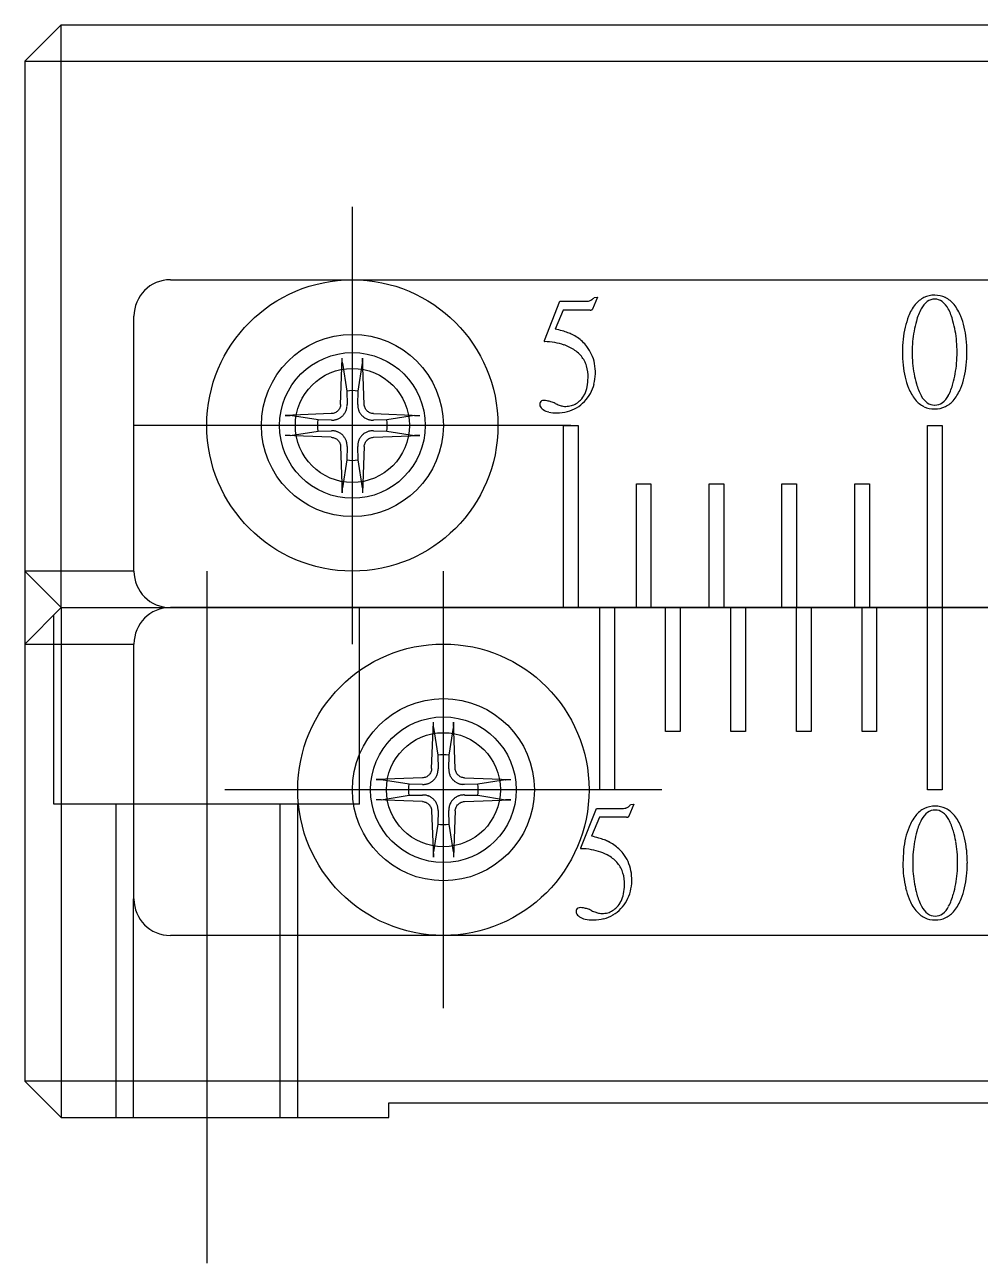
# Model space of a CAD drawing. Extents: x 1 to 221, y 0 to 139.
# Drawn here: x 76.15 to 89.27, y 12.62 to 29.62 of the extents above; entities that cross this region are included whole.
import ezdxf

# ---------------------------------------------------------------- set-up
doc = ezdxf.new("R2010")
doc.units = 0
doc.linetypes.add('CENTER', pattern=[50.8, 31.75, -6.35, 6.35, -6.35])
doc.linetypes.add('DASHED', pattern=[19.05, 12.7, -6.35])
doc.layers.get('0').update_dxf_attribs({"linetype": 'CONTINUOUS'})
doc.layers.add('CENTER', color=1, linetype='CENTER')

msp = doc.modelspace()

# ---------------------------------------------------------------- linework, layer by layer
at = {"color": 7, "linetype": 'CONTINUOUS'}
for p, q in [((76.149, 29.123), (76.649, 29.623)), ((76.649, 21.623), (76.649, 29.623)), ((76.649, 29.623), (100.649, 29.623)), ((76.149, 29.123), (101.149, 29.123)), ((76.149, 29.123), (76.149, 15.123)), ((78.149, 26.123), (99.149, 26.123)), ((84.015, 25.884), (83.948, 25.721)), ((83.97, 25.88), (84.015, 25.884)), ((83.286, 25.287), (83.5, 25.827)), ((83.545, 25.707), (83.434, 25.446)), ((83.5, 25.827), (83.873, 25.827)), ((83.915, 25.707), (83.545, 25.707)), ((77.649, 22.123), (77.649, 25.623)), ((80.487, 24.412), (80.511, 25.049)), ((80.511, 25.039), (80.511, 25.049)), ((80.511, 25.028), (80.511, 25.039)), ((80.511, 25.018), (80.511, 25.028)), ((80.511, 25.012), (80.511, 25.018)), ((80.511, 25.008), (80.511, 25.012)), ((80.511, 24.998), (80.511, 25.008)), ((80.511, 24.994), (80.511, 24.998)), ((80.511, 24.99), (80.511, 24.994)), ((80.787, 25.049), (80.788, 25.039)), ((80.812, 24.412), (80.787, 25.049)), ((80.788, 25.039), (80.788, 25.028)), ((80.788, 25.028), (80.788, 25.018)), ((80.788, 25.018), (80.788, 25.012)), ((80.788, 25.012), (80.788, 25.008)), ((80.788, 25.008), (80.788, 24.998)), ((80.788, 24.998), (80.788, 24.994)), ((80.788, 24.994), (80.788, 24.99)), ((80.512, 24.986), (80.511, 24.99)), ((80.512, 24.983), (80.512, 24.986)), ((80.512, 24.98), (80.512, 24.983)), ((80.513, 24.977), (80.512, 24.98)), ((80.513, 24.977), (80.572, 24.596)), ((80.727, 24.596), (80.786, 24.977)), ((80.787, 24.98), (80.786, 24.977)), ((80.788, 24.99), (80.787, 24.986)), ((80.787, 24.986), (80.787, 24.983)), ((80.787, 24.983), (80.787, 24.98)), ((80.572, 24.596), (80.577, 24.41)), ((80.722, 24.41), (80.727, 24.596)), ((80.44, 24.316), (80.43, 24.309)), ((80.449, 24.324), (80.44, 24.316)), ((80.457, 24.333), (80.449, 24.324)), ((80.464, 24.343), (80.457, 24.333)), ((80.471, 24.353), (80.464, 24.343)), ((80.476, 24.365), (80.471, 24.353)), ((80.481, 24.376), (80.476, 24.365)), ((80.484, 24.388), (80.481, 24.376)), ((80.486, 24.4), (80.484, 24.388)), ((80.487, 24.412), (80.486, 24.4)), ((80.813, 24.4), (80.812, 24.412)), ((80.815, 24.388), (80.813, 24.4)), ((80.818, 24.376), (80.815, 24.388)), ((80.823, 24.364), (80.818, 24.376)), ((80.828, 24.353), (80.823, 24.364)), ((80.835, 24.343), (80.828, 24.353)), ((80.842, 24.333), (80.835, 24.343)), ((80.85, 24.324), (80.842, 24.333)), ((80.859, 24.316), (80.85, 24.324)), ((80.869, 24.308), (80.859, 24.316)), ((80.36, 24.286), (79.724, 24.261)), ((79.724, 24.261), (79.734, 24.262)), ((79.734, 24.262), (79.744, 24.262)), ((79.744, 24.262), (79.755, 24.262)), ((79.755, 24.262), (79.76, 24.262)), ((79.76, 24.262), (79.765, 24.262)), ((79.765, 24.262), (79.774, 24.262)), ((79.774, 24.262), (79.779, 24.262)), ((79.779, 24.262), (79.783, 24.261)), ((79.783, 24.261), (79.786, 24.261)), ((79.786, 24.261), (79.79, 24.261)), ((79.79, 24.261), (79.793, 24.26)), ((79.793, 24.26), (79.795, 24.26)), ((80.177, 24.201), (79.795, 24.26)), ((80.362, 24.196), (80.177, 24.201)), ((80.372, 24.287), (80.36, 24.286)), ((80.385, 24.289), (80.372, 24.287)), ((80.397, 24.292), (80.385, 24.289)), ((80.408, 24.297), (80.397, 24.292)), ((80.42, 24.302), (80.408, 24.297)), ((80.43, 24.309), (80.42, 24.302)), ((80.88, 24.302), (80.869, 24.308)), ((80.891, 24.296), (80.88, 24.302)), ((80.903, 24.292), (80.891, 24.296)), ((80.915, 24.289), (80.903, 24.292)), ((80.927, 24.287), (80.915, 24.289)), ((80.939, 24.286), (80.927, 24.287)), ((81.122, 24.201), (80.937, 24.196)), ((80.939, 24.286), (81.575, 24.261)), ((81.504, 24.26), (81.122, 24.201)), ((81.504, 24.26), (81.506, 24.26)), ((81.506, 24.26), (81.509, 24.261)), ((81.509, 24.261), (81.513, 24.261)), ((81.513, 24.261), (81.516, 24.261)), ((81.516, 24.261), (81.52, 24.262)), ((81.52, 24.262), (81.525, 24.262)), ((81.525, 24.262), (81.534, 24.262)), ((81.534, 24.262), (81.539, 24.262)), ((81.539, 24.262), (81.544, 24.262)), ((81.544, 24.262), (81.554, 24.262)), ((81.554, 24.262), (81.565, 24.262)), ((81.565, 24.262), (81.575, 24.261)), ((79.734, 23.985), (79.724, 23.985)), ((80.36, 23.961), (79.724, 23.985)), ((79.744, 23.985), (79.734, 23.985)), ((79.755, 23.984), (79.744, 23.985)), ((79.76, 23.984), (79.755, 23.984)), ((79.765, 23.984), (79.76, 23.984)), ((79.774, 23.985), (79.765, 23.984)), ((79.779, 23.985), (79.774, 23.985)), ((79.783, 23.985), (79.779, 23.985)), ((79.786, 23.985), (79.783, 23.985)), ((79.79, 23.986), (79.786, 23.985)), ((79.793, 23.986), (79.79, 23.986)), ((79.795, 23.986), (79.793, 23.986)), ((79.795, 23.986), (80.177, 24.046)), ((80.177, 24.046), (80.362, 24.05)), ((80.937, 24.05), (81.122, 24.046)), ((80.939, 23.961), (81.575, 23.985)), ((81.122, 24.046), (81.504, 23.986)), ((81.506, 23.986), (81.504, 23.986)), ((81.509, 23.986), (81.506, 23.986)), ((81.513, 23.985), (81.509, 23.986)), ((81.516, 23.985), (81.513, 23.985)), ((81.52, 23.985), (81.516, 23.985)), ((81.525, 23.985), (81.52, 23.985)), ((81.534, 23.984), (81.525, 23.985)), ((81.539, 23.984), (81.534, 23.984)), ((81.544, 23.984), (81.539, 23.984)), ((81.554, 23.985), (81.544, 23.984)), ((81.565, 23.985), (81.554, 23.985)), ((81.575, 23.985), (81.565, 23.985)), ((83.549, 21.623), (83.549, 24.123)), ((83.549, 24.123), (83.749, 24.123)), ((83.749, 24.123), (83.749, 21.623)), ((88.549, 21.623), (88.549, 24.123)), ((88.549, 24.123), (88.749, 24.123)), ((88.749, 24.123), (88.749, 21.623)), ((80.36, 23.961), (80.372, 23.96)), ((80.372, 23.96), (80.384, 23.958)), ((80.384, 23.958), (80.396, 23.954)), ((80.396, 23.954), (80.408, 23.95)), ((80.408, 23.95), (80.419, 23.945)), ((80.419, 23.945), (80.43, 23.938)), ((80.43, 23.938), (80.44, 23.931)), ((80.44, 23.931), (80.449, 23.922)), ((80.449, 23.922), (80.457, 23.914)), ((80.457, 23.914), (80.464, 23.904)), ((80.464, 23.904), (80.471, 23.893)), ((80.471, 23.893), (80.476, 23.882)), ((80.476, 23.882), (80.481, 23.87)), ((80.481, 23.87), (80.484, 23.858)), ((80.484, 23.858), (80.486, 23.846)), ((80.486, 23.846), (80.487, 23.834)), ((80.487, 23.834), (80.511, 23.197)), ((80.577, 23.836), (80.572, 23.651)), ((80.727, 23.651), (80.722, 23.836)), ((80.812, 23.834), (80.787, 23.197)), ((80.812, 23.834), (80.813, 23.846)), ((80.813, 23.846), (80.815, 23.858)), ((80.815, 23.858), (80.818, 23.87)), ((80.818, 23.87), (80.823, 23.882)), ((80.823, 23.882), (80.828, 23.893)), ((80.828, 23.893), (80.835, 23.904)), ((80.835, 23.904), (80.842, 23.914)), ((80.842, 23.914), (80.85, 23.922)), ((80.85, 23.922), (80.859, 23.931)), ((80.859, 23.931), (80.869, 23.938)), ((80.869, 23.938), (80.879, 23.944)), ((80.879, 23.944), (80.891, 23.95)), ((80.891, 23.95), (80.902, 23.954)), ((80.902, 23.954), (80.914, 23.958)), ((80.914, 23.958), (80.927, 23.96)), ((80.927, 23.96), (80.939, 23.961)), ((80.572, 23.651), (80.513, 23.269)), ((80.786, 23.269), (80.727, 23.651)), ((84.549, 21.623), (84.549, 23.323)), ((84.549, 23.323), (84.749, 23.323)), ((84.749, 23.323), (84.749, 21.623)), ((85.549, 21.623), (85.549, 23.323)), ((85.549, 23.323), (85.749, 23.323)), ((85.749, 23.323), (85.749, 21.623)), ((86.549, 21.623), (86.549, 23.323)), ((86.549, 23.323), (86.749, 23.323)), ((86.749, 23.323), (86.749, 21.623)), ((87.549, 21.623), (87.549, 23.323)), ((87.549, 23.323), (87.749, 23.323)), ((87.749, 23.323), (87.749, 21.623)), ((80.511, 23.257), (80.512, 23.26)), ((80.511, 23.253), (80.511, 23.257)), ((80.511, 23.248), (80.511, 23.253)), ((80.511, 23.239), (80.511, 23.248)), ((80.511, 23.234), (80.511, 23.239)), ((80.511, 23.229), (80.511, 23.234)), ((80.511, 23.218), (80.511, 23.229)), ((80.511, 23.208), (80.511, 23.218)), ((80.511, 23.197), (80.511, 23.208)), ((80.512, 23.267), (80.513, 23.269)), ((80.512, 23.264), (80.512, 23.267)), ((80.512, 23.26), (80.512, 23.264)), ((80.786, 23.269), (80.787, 23.267)), ((80.787, 23.267), (80.787, 23.264)), ((80.787, 23.264), (80.787, 23.26)), ((80.787, 23.26), (80.788, 23.257)), ((80.788, 23.208), (80.787, 23.197)), ((80.788, 23.257), (80.788, 23.253)), ((80.788, 23.253), (80.788, 23.248)), ((80.788, 23.248), (80.788, 23.239)), ((80.788, 23.239), (80.788, 23.234)), ((80.788, 23.234), (80.788, 23.229)), ((80.788, 23.229), (80.788, 23.218)), ((80.788, 23.218), (80.788, 23.208)), ((77.649, 22.123), (76.149, 22.123)), ((76.649, 21.623), (76.149, 22.123)), ((76.149, 21.123), (76.649, 21.623)), ((76.649, 21.623), (100.649, 21.623)), ((76.649, 21.623), (76.649, 14.623)), ((99.149, 21.623), (78.149, 21.623)), ((84.049, 19.123), (84.049, 21.623)), ((84.249, 21.623), (84.249, 19.123)), ((84.949, 19.923), (84.949, 21.623)), ((85.149, 21.623), (85.149, 19.923)), ((85.849, 19.923), (85.849, 21.623)), ((86.049, 21.623), (86.049, 19.923)), ((86.749, 19.923), (86.749, 21.623)), ((86.949, 21.623), (86.949, 19.923)), ((87.649, 19.923), (87.649, 21.623)), ((87.849, 21.623), (87.849, 19.923)), ((88.549, 19.123), (88.549, 21.623)), ((88.749, 21.623), (88.749, 19.123)), ((76.149, 21.123), (77.649, 21.123)), ((77.649, 17.623), (77.649, 21.123)), ((81.737, 19.412), (81.761, 20.049)), ((81.761, 20.039), (81.761, 20.049)), ((81.761, 20.028), (81.761, 20.039)), ((81.761, 20.018), (81.761, 20.028)), ((81.761, 20.012), (81.761, 20.018)), ((81.761, 20.008), (81.761, 20.012)), ((81.761, 19.998), (81.761, 20.008)), ((81.761, 19.994), (81.761, 19.998)), ((81.761, 19.99), (81.761, 19.994)), ((81.762, 19.986), (81.761, 19.99)), ((81.762, 19.983), (81.762, 19.986)), ((81.762, 19.98), (81.762, 19.983)), ((81.763, 19.977), (81.762, 19.98)), ((81.763, 19.977), (81.822, 19.596)), ((81.977, 19.596), (82.036, 19.977)), ((82.037, 19.98), (82.036, 19.977)), ((82.037, 20.049), (82.038, 20.039)), ((82.062, 19.412), (82.037, 20.049)), ((82.038, 19.99), (82.037, 19.986)), ((82.037, 19.986), (82.037, 19.983)), ((82.037, 19.983), (82.037, 19.98)), ((82.038, 20.039), (82.038, 20.028)), ((82.038, 20.028), (82.038, 20.018)), ((82.038, 20.018), (82.038, 20.012)), ((82.038, 20.012), (82.038, 20.008)), ((82.038, 20.008), (82.038, 19.998)), ((82.038, 19.998), (82.038, 19.994)), ((82.038, 19.994), (82.038, 19.99)), ((85.149, 19.923), (84.949, 19.923)), ((86.049, 19.923), (85.849, 19.923)), ((86.949, 19.923), (86.749, 19.923)), ((87.849, 19.923), (87.649, 19.923)), ((81.822, 19.596), (81.827, 19.41)), ((81.972, 19.41), (81.977, 19.596)), ((81.734, 19.388), (81.731, 19.376)), ((81.736, 19.4), (81.734, 19.388)), ((81.737, 19.412), (81.736, 19.4)), ((82.063, 19.4), (82.062, 19.412)), ((82.065, 19.388), (82.063, 19.4)), ((82.068, 19.376), (82.065, 19.388)), ((81.61, 19.286), (80.974, 19.261)), ((80.974, 19.261), (80.984, 19.262)), ((80.984, 19.262), (80.994, 19.262)), ((80.994, 19.262), (81.005, 19.262)), ((81.005, 19.262), (81.01, 19.262)), ((81.01, 19.262), (81.015, 19.262)), ((81.015, 19.262), (81.024, 19.262)), ((81.024, 19.262), (81.029, 19.262)), ((81.029, 19.262), (81.033, 19.261)), ((81.033, 19.261), (81.036, 19.261)), ((81.036, 19.261), (81.04, 19.261)), ((81.04, 19.261), (81.043, 19.26)), ((81.043, 19.26), (81.045, 19.26)), ((81.427, 19.201), (81.045, 19.26)), ((81.622, 19.287), (81.61, 19.286)), ((81.635, 19.289), (81.622, 19.287)), ((81.647, 19.292), (81.635, 19.289)), ((81.658, 19.297), (81.647, 19.292)), ((81.67, 19.302), (81.658, 19.297)), ((81.68, 19.309), (81.67, 19.302)), ((81.69, 19.316), (81.68, 19.309)), ((81.699, 19.324), (81.69, 19.316)), ((81.707, 19.333), (81.699, 19.324)), ((81.714, 19.343), (81.707, 19.333)), ((81.721, 19.353), (81.714, 19.343)), ((81.726, 19.365), (81.721, 19.353)), ((81.731, 19.376), (81.726, 19.365)), ((82.073, 19.364), (82.068, 19.376)), ((82.078, 19.353), (82.073, 19.364)), ((82.085, 19.343), (82.078, 19.353)), ((82.092, 19.333), (82.085, 19.343)), ((82.1, 19.324), (82.092, 19.333)), ((82.109, 19.316), (82.1, 19.324)), ((82.119, 19.308), (82.109, 19.316)), ((82.13, 19.302), (82.119, 19.308)), ((82.141, 19.296), (82.13, 19.302)), ((82.153, 19.292), (82.141, 19.296)), ((82.165, 19.289), (82.153, 19.292)), ((82.177, 19.287), (82.165, 19.289)), ((82.189, 19.286), (82.177, 19.287)), ((82.189, 19.286), (82.825, 19.261)), ((82.754, 19.26), (82.372, 19.201)), ((82.754, 19.26), (82.756, 19.26)), ((82.756, 19.26), (82.759, 19.261)), ((82.759, 19.261), (82.763, 19.261)), ((82.763, 19.261), (82.766, 19.261)), ((82.766, 19.261), (82.77, 19.262)), ((82.77, 19.262), (82.775, 19.262)), ((82.775, 19.262), (82.784, 19.262)), ((82.784, 19.262), (82.789, 19.262)), ((82.789, 19.262), (82.794, 19.262)), ((82.794, 19.262), (82.804, 19.262)), ((82.804, 19.262), (82.815, 19.262)), ((82.815, 19.262), (82.825, 19.261)), ((81.045, 18.986), (81.427, 19.046)), ((81.612, 19.196), (81.427, 19.201)), ((81.427, 19.046), (81.612, 19.05)), ((82.372, 19.201), (82.187, 19.196)), ((82.187, 19.05), (82.372, 19.046)), ((82.372, 19.046), (82.754, 18.986)), ((84.249, 19.123), (84.049, 19.123)), ((88.749, 19.123), (88.549, 19.123)), ((80.984, 18.985), (80.974, 18.985)), ((81.61, 18.961), (80.974, 18.985)), ((80.994, 18.985), (80.984, 18.985)), ((81.005, 18.984), (80.994, 18.985)), ((81.01, 18.984), (81.005, 18.984)), ((81.015, 18.984), (81.01, 18.984)), ((81.024, 18.985), (81.015, 18.984)), ((81.029, 18.985), (81.024, 18.985)), ((81.033, 18.985), (81.029, 18.985)), ((81.036, 18.985), (81.033, 18.985)), ((81.04, 18.986), (81.036, 18.985)), ((81.043, 18.986), (81.04, 18.986)), ((81.045, 18.986), (81.043, 18.986)), ((81.61, 18.961), (81.622, 18.96)), ((81.622, 18.96), (81.634, 18.958)), ((81.634, 18.958), (81.646, 18.954)), ((81.646, 18.954), (81.658, 18.95)), ((81.658, 18.95), (81.669, 18.945)), ((81.669, 18.945), (81.68, 18.938)), ((81.68, 18.938), (81.69, 18.931)), ((81.69, 18.931), (81.699, 18.922)), ((81.699, 18.922), (81.707, 18.914)), ((81.707, 18.914), (81.714, 18.904)), ((81.714, 18.904), (81.721, 18.893)), ((81.721, 18.893), (81.726, 18.882)), ((81.726, 18.882), (81.731, 18.87)), ((81.731, 18.87), (81.734, 18.858)), ((82.065, 18.858), (82.068, 18.87)), ((82.068, 18.87), (82.073, 18.882)), ((82.073, 18.882), (82.078, 18.893)), ((82.078, 18.893), (82.085, 18.904)), ((82.085, 18.904), (82.092, 18.914)), ((82.092, 18.914), (82.1, 18.922)), ((82.1, 18.922), (82.109, 18.931)), ((82.109, 18.931), (82.119, 18.938)), ((82.119, 18.938), (82.129, 18.944)), ((82.129, 18.944), (82.141, 18.95)), ((82.141, 18.95), (82.152, 18.954)), ((82.152, 18.954), (82.164, 18.958)), ((82.164, 18.958), (82.177, 18.96)), ((82.177, 18.96), (82.189, 18.961)), ((82.189, 18.961), (82.825, 18.985)), ((82.756, 18.986), (82.754, 18.986)), ((82.759, 18.986), (82.756, 18.986)), ((82.763, 18.985), (82.759, 18.986)), ((82.766, 18.985), (82.763, 18.985)), ((82.77, 18.985), (82.766, 18.985)), ((82.775, 18.985), (82.77, 18.985)), ((82.784, 18.984), (82.775, 18.985)), ((82.789, 18.984), (82.784, 18.984)), ((82.794, 18.984), (82.789, 18.984)), ((82.804, 18.985), (82.794, 18.984)), ((82.815, 18.985), (82.804, 18.985)), ((82.825, 18.985), (82.815, 18.985)), ((84.515, 18.923), (84.448, 18.76)), ((84.47, 18.919), (84.515, 18.923)), ((81.734, 18.858), (81.736, 18.846)), ((81.736, 18.846), (81.737, 18.834)), ((81.737, 18.834), (81.761, 18.197)), ((81.827, 18.836), (81.822, 18.651)), ((81.977, 18.651), (81.972, 18.836)), ((82.062, 18.834), (82.037, 18.197)), ((82.062, 18.834), (82.063, 18.846)), ((82.063, 18.846), (82.065, 18.858)), ((83.786, 18.326), (84, 18.866)), ((84.045, 18.746), (83.934, 18.485)), ((84, 18.866), (84.373, 18.866)), ((84.415, 18.746), (84.045, 18.746)), ((81.822, 18.651), (81.763, 18.269)), ((82.036, 18.269), (81.977, 18.651)), ((81.761, 18.257), (81.762, 18.26)), ((81.761, 18.253), (81.761, 18.257)), ((81.761, 18.248), (81.761, 18.253)), ((81.761, 18.239), (81.761, 18.248)), ((81.761, 18.234), (81.761, 18.239)), ((81.761, 18.229), (81.761, 18.234)), ((81.761, 18.218), (81.761, 18.229)), ((81.761, 18.208), (81.761, 18.218)), ((81.761, 18.197), (81.761, 18.208)), ((81.762, 18.267), (81.763, 18.269)), ((81.762, 18.264), (81.762, 18.267)), ((81.762, 18.26), (81.762, 18.264)), ((82.036, 18.269), (82.037, 18.267)), ((82.037, 18.267), (82.037, 18.264)), ((82.037, 18.264), (82.037, 18.26)), ((82.037, 18.26), (82.038, 18.257)), ((82.038, 18.208), (82.037, 18.197)), ((82.038, 18.257), (82.038, 18.253)), ((82.038, 18.253), (82.038, 18.248)), ((82.038, 18.248), (82.038, 18.239)), ((82.038, 18.239), (82.038, 18.234)), ((82.038, 18.234), (82.038, 18.229)), ((82.038, 18.229), (82.038, 18.218)), ((82.038, 18.218), (82.038, 18.208)), ((99.149, 17.123), (78.149, 17.123)), ((76.649, 14.623), (76.149, 15.123)), ((101.149, 15.123), (76.149, 15.123)), ((81.149, 14.823), (96.149, 14.823)), ((81.149, 14.623), (81.149, 14.823)), ((76.649, 14.623), (81.149, 14.623))]:
    msp.add_line(p, q, dxfattribs=at)
at = {"color": 3, "linetype": 'DASHED'}
for p, q in [((80.749, 18.923), (80.749, 21.623)), ((76.549, 18.923), (76.549, 21.523)), ((80.749, 18.923), (76.549, 18.923)), ((77.399, 18.923), (77.399, 14.623)), ((79.656, 14.623), (79.656, 18.923)), ((79.899, 14.623), (79.899, 18.923)), ((77.643, 14.623), (77.643, 17.623))]:
    msp.add_line(p, q, dxfattribs=at)
at = {"color": 7, "linetype": 'CONTINUOUS'}
for centre in [(80.649, 24.123), (81.899, 19.123)]:
    msp.add_circle(centre, 2, dxfattribs=at)
at = {"color": 3, "linetype": 'CONTINUOUS'}
for centre, radius in [((80.649, 24.123), 1.25), ((80.649, 24.123), 1), ((80.649, 24.123), 0.783), ((81.899, 19.123), 1.25), ((81.899, 19.123), 1), ((81.899, 19.123), 0.783)]:
    msp.add_circle(centre, radius, dxfattribs=at)
at = {"color": 7, "linetype": 'CONTINUOUS'}
for centre, radius, start, end in [((78.149, 25.623), 0.5, 90, 180), ((83.865, 25.949), 0.123, 289.8018, 307.0841), ((83.827, 26), 0.187, 307.1607, 320.255), ((88.66, 25.557), 0.359, 116.5466, 141.2478), ((88.642, 25.579), 0.332, 89.2937, 115.4267), ((88.646, 25.687), 0.171, 89.8353, 126.5002), ((88.65, 25.577), 0.334, 64.6264, 90.6532), ((88.647, 25.685), 0.173, 53.6842, 90.279), ((88.634, 25.56), 0.356, 38.658, 63.5476), ((83.873, 25.93), 0.103, 269.9573, 289.456), ((83.917, 25.78), 0.0733, 269.1351, 281.9708), ((83.926, 25.736), 0.0281, 281.4538, 305.805), ((83.933, 25.725), 0.0151, 307.0574, 344.0647), ((88.884, 25.386), 0.642, 141.8067, 158.4258), ((89.169, 25.353), 0.8, 152.3497, 165.2539), ((88.734, 25.581), 0.308, 128.0346, 152.5067), ((88.562, 25.584), 0.305, 27.3429, 52.1158), ((88.147, 25.366), 0.774, 14.2709, 27.586), ((88.421, 25.393), 0.627, 21.378, 38.3895), ((89.337, 25.214), 1.125, 158.7761, 166.7628), ((89.844, 25.14), 1.507, 163.9788, 169.4048), ((87.443, 25.149), 1.51, 10.2609, 15.6321), ((88.007, 25.227), 1.073, 13.2882, 21.5696), ((82.925, 23.309), 2.197, 73.9631, 76.5892), ((83.212, 24.303), 1.163, 70.0124, 74.0248), ((83.43, 24.897), 0.53, 63.3872, 70.1611), ((83.437, 24.885), 0.538, 55.5472, 64.6615), ((89.544, 25.166), 1.338, 166.7882, 173.9019), ((89.866, 25.136), 1.529, 169.4141, 174.7865), ((87.388, 25.14), 1.566, 5.0093, 10.2518), ((87.767, 25.171), 1.32, 6.0471, 13.2628), ((83.331, 25.272), 0.0479, 160.8609, 169.2763), ((83.293, 25.278), 0.0092, 167.2044, 192.7956), ((83.286, 25.277), 0.00178, 193.6323, 272.6279), ((83.262, 24.254), 1.021, 80.4715, 88.6731), ((83.302, 24.495), 0.776, 70.6148, 80.4628), ((83.35, 24.631), 0.633, 59.2808, 70.5721), ((83.442, 24.78), 0.458, 39.8178, 59.7095), ((83.425, 24.869), 0.558, 46.6126, 55.5054), ((83.382, 24.823), 0.62, 38.2978, 46.5808), ((83.44, 24.874), 0.543, 24.2446, 37.8899), ((89.85, 25.133), 1.646, 173.9099, 180.1105), ((89.929, 25.131), 1.593, 174.795, 180.0242), ((87.289, 25.131), 1.665, 359.9697, 5.0017), ((87.415, 25.134), 1.674, 359.8807, 6.0387), ((83.488, 24.823), 0.395, 17.3246, 39.2769), ((83.415, 24.865), 0.57, 10.8892, 24.1023), ((89.882, 25.127), 1.678, 179.881, 186.0309), ((90.074, 25.129), 1.738, 179.9442, 184.9832), ((87.163, 25.128), 1.791, 355.1774, 0.0578), ((87.399, 25.127), 1.69, 353.9893, 0.1283), ((83.373, 24.791), 0.514, 358.4839, 16.8828), ((83.348, 24.847), 0.639, 345.7632, 358.7145), ((83.293, 24.842), 0.694, 359.2215, 10.7983), ((89.54, 25.091), 1.334, 186.0315, 193.2001), ((89.877, 25.111), 1.539, 184.9857, 190.449), ((89.735, 25.085), 1.395, 190.4551, 196.2875), ((87.547, 25.081), 1.404, 344.0998, 349.8418), ((87.389, 25.109), 1.564, 349.8375, 355.1847), ((87.765, 25.088), 1.322, 346.768, 354.0003), ((83.45, 24.742), 0.433, 334.0754, 348.3685), ((83.235, 24.787), 0.651, 348.3503, 359.2247), ((83.441, 24.825), 0.544, 331.19, 345.6305), ((89.305, 25.036), 1.093, 193.2098, 201.3991), ((89.086, 24.874), 0.713, 194.5816, 208.6061), ((88.197, 24.874), 0.722, 331.8651, 345.7722), ((88.013, 25.029), 1.067, 338.4257, 346.7665), ((80.649, 24.123), 0.479, 80.6957, 99.3043), ((83.54, 24.699), 0.332, 316.8732, 333.9198), ((83.431, 24.832), 0.556, 316.7918, 331.0148), ((88.862, 24.863), 0.617, 201.4624, 218.6555), ((88.718, 24.67), 0.293, 208.0577, 233.3426), ((88.577, 24.668), 0.291, 306.7157, 332.2786), ((88.432, 24.862), 0.615, 321.322, 338.56), ((80.375, 24.399), 0.201, 327.3884, 333.7306), ((80.363, 24.405), 0.214, 333.7006, 339.428), ((80.371, 24.403), 0.206, 339.386, 345.0043), ((80.361, 24.405), 0.216, 345.0596, 350.4557), ((80.354, 24.406), 0.222, 350.4292, 355.7575), ((80.364, 24.406), 0.212, 355.7311, 1.3135), ((80.935, 24.406), 0.213, 178.6874, 184.268), ((80.945, 24.406), 0.222, 184.2424, 189.5709), ((80.938, 24.405), 0.216, 189.5456, 194.9391), ((80.928, 24.403), 0.206, 194.9953, 200.6145), ((80.936, 24.405), 0.214, 200.572, 206.2994), ((80.924, 24.399), 0.201, 206.2694, 212.6116), ((83.295, 24.411), 0.0728, 156.281, 181.8872), ((83.297, 24.409), 0.0745, 179.7689, 184.4732), ((83.259, 24.405), 0.0361, 184.316, 191.9442), ((83.238, 24.401), 0.015, 191.5786, 205.2913), ((83.333, 24.437), 0.117, 201.5057, 219.093), ((83.266, 24.423), 0.0408, 117.1293, 154.954), ((83.343, 24.446), 0.13, 219.3474, 234.6593), ((83.275, 24.4), 0.066, 88.0277, 115.4071), ((83.389, 24.522), 0.218, 236.1652, 258.5243), ((83.276, 24.208), 0.257, 79.2315, 89.6241), ((83.25, 24.068), 0.4, 71.5675, 79.3119), ((83.181, 23.86), 0.62, 65.85, 71.6275), ((83.72, 25.062), 0.698, 245.8334, 250.8777), ((83.463, 24.878), 0.581, 269.6263, 283.9812), ((83.621, 24.774), 0.394, 250.7805, 258.1713), ((83.584, 24.592), 0.208, 257.9993, 269.3203), ((83.577, 24.68), 0.295, 270.7211, 285.4421), ((83.487, 24.777), 0.477, 284.1459, 300.5209), ((83.584, 24.654), 0.269, 285.6366, 301.3182), ((83.565, 24.683), 0.303, 301.5113, 315.9675), ((83.476, 24.789), 0.493, 300.7739, 316.7817), ((88.657, 24.701), 0.356, 218.8739, 243.7271), ((88.643, 24.685), 0.336, 244.7936, 270.6548), ((88.645, 24.579), 0.177, 234.7577, 270.348), ((88.648, 24.581), 0.178, 269.5975, 305.2384), ((88.651, 24.684), 0.334, 269.2919, 295.2597), ((88.636, 24.701), 0.356, 296.2729, 321.1261), ((80.649, 24.123), 0.479, 170.6957, 189.3043), ((80.367, 24.409), 0.213, 268.6874, 274.268), ((80.367, 24.418), 0.222, 274.2424, 279.5709), ((80.368, 24.412), 0.216, 279.5456, 284.9391), ((80.37, 24.402), 0.206, 284.9953, 290.6145), ((80.367, 24.41), 0.214, 290.572, 296.2994), ((80.373, 24.398), 0.201, 296.2694, 302.6116), ((80.369, 24.405), 0.209, 302.6454, 308.7756), ((80.373, 24.4), 0.202, 308.7204, 314.9342), ((80.373, 24.4), 0.202, 315.0678, 321.2775), ((80.367, 24.404), 0.209, 321.2249, 327.3542), ((80.932, 24.404), 0.209, 212.6454, 218.7756), ((80.926, 24.399), 0.202, 218.7204, 224.9342), ((80.926, 24.4), 0.202, 225.0678, 231.2775), ((80.93, 24.405), 0.209, 231.2249, 237.3542), ((80.926, 24.398), 0.201, 237.3884, 243.7306), ((80.932, 24.41), 0.214, 243.7006, 249.428), ((80.929, 24.402), 0.206, 249.386, 255.0043), ((80.931, 24.412), 0.216, 255.0596, 260.4557), ((80.932, 24.418), 0.222, 260.4292, 265.7575), ((80.932, 24.409), 0.212, 265.7311, 271.3135), ((80.649, 24.123), 0.479, 350.6957, 9.3043), ((83.452, 24.817), 0.521, 258.2451, 270.7659), ((80.367, 23.838), 0.212, 85.7311, 91.3135), ((80.367, 23.828), 0.222, 80.4292, 85.7575), ((80.368, 23.835), 0.216, 75.0596, 80.4557), ((80.37, 23.844), 0.206, 69.386, 75.0043), ((80.367, 23.836), 0.214, 63.7006, 69.428), ((80.373, 23.848), 0.201, 57.3884, 63.7306), ((80.369, 23.841), 0.209, 51.2249, 57.3542), ((80.373, 23.847), 0.202, 45.0678, 51.2775), ((80.373, 23.847), 0.202, 38.7204, 44.9342), ((80.367, 23.842), 0.209, 32.6454, 38.7756), ((80.932, 23.842), 0.209, 141.2249, 147.3542), ((80.926, 23.847), 0.202, 135.0678, 141.2775), ((80.926, 23.847), 0.202, 128.7204, 134.9342), ((80.93, 23.841), 0.209, 122.6454, 128.7756), ((80.926, 23.848), 0.201, 116.2694, 122.6116), ((80.932, 23.836), 0.214, 110.572, 116.2994), ((80.929, 23.844), 0.206, 104.9953, 110.6145), ((80.931, 23.835), 0.216, 99.5456, 104.9391), ((80.932, 23.828), 0.222, 94.2424, 99.5709), ((80.932, 23.838), 0.213, 88.6874, 94.268), ((80.375, 23.847), 0.201, 26.2694, 32.6116), ((80.363, 23.841), 0.214, 20.572, 26.2994), ((80.371, 23.844), 0.206, 14.9953, 20.6145), ((80.361, 23.841), 0.216, 9.5456, 14.9391), ((80.354, 23.84), 0.222, 4.2424, 9.5709), ((80.364, 23.841), 0.213, 358.6874, 4.268), ((80.935, 23.841), 0.212, 175.7311, 181.3135), ((80.945, 23.84), 0.222, 170.4292, 175.7575), ((80.938, 23.841), 0.216, 165.0596, 170.4557), ((80.928, 23.844), 0.206, 159.386, 165.0043), ((80.936, 23.841), 0.214, 153.7006, 159.428), ((80.924, 23.847), 0.201, 147.3884, 153.7306), ((80.649, 24.123), 0.479, 260.6957, 279.3043), ((78.149, 22.123), 0.5, 180, 270), ((78.149, 21.123), 0.5, 90, 180), ((81.899, 19.123), 0.479, 80.6957, 99.3043), ((81.604, 19.406), 0.222, 350.4292, 355.7575), ((81.614, 19.406), 0.212, 355.7311, 1.3135), ((82.185, 19.406), 0.213, 178.6874, 184.268), ((82.195, 19.406), 0.222, 184.2424, 189.5709), ((81.617, 19.41), 0.214, 290.572, 296.2994), ((81.623, 19.398), 0.201, 296.2694, 302.6116), ((81.619, 19.405), 0.209, 302.6454, 308.7756), ((81.623, 19.4), 0.202, 308.7204, 314.9342), ((81.623, 19.4), 0.202, 315.0678, 321.2775), ((81.617, 19.404), 0.209, 321.2249, 327.3542), ((81.625, 19.399), 0.201, 327.3884, 333.7306), ((81.613, 19.405), 0.214, 333.7006, 339.428), ((81.621, 19.403), 0.206, 339.386, 345.0043), ((81.611, 19.405), 0.216, 345.0596, 350.4557), ((82.188, 19.405), 0.216, 189.5456, 194.9391), ((82.178, 19.403), 0.206, 194.9953, 200.6145), ((82.186, 19.405), 0.214, 200.572, 206.2994), ((82.174, 19.399), 0.201, 206.2694, 212.6116), ((82.182, 19.404), 0.209, 212.6454, 218.7756), ((82.176, 19.399), 0.202, 218.7204, 224.9342), ((82.176, 19.4), 0.202, 225.0678, 231.2775), ((82.18, 19.405), 0.209, 231.2249, 237.3542), ((82.176, 19.398), 0.201, 237.3884, 243.7306), ((82.182, 19.41), 0.214, 243.7006, 249.428), ((81.899, 19.123), 0.479, 170.6957, 189.3043), ((81.617, 19.409), 0.213, 268.6874, 274.268), ((81.617, 18.838), 0.212, 85.7311, 91.3135), ((81.617, 19.418), 0.222, 274.2424, 279.5709), ((81.617, 18.828), 0.222, 80.4292, 85.7575), ((81.618, 19.412), 0.216, 279.5456, 284.9391), ((81.618, 18.835), 0.216, 75.0596, 80.4557), ((81.62, 19.402), 0.206, 284.9953, 290.6145), ((81.62, 18.844), 0.206, 69.386, 75.0043), ((82.179, 19.402), 0.206, 249.386, 255.0043), ((82.179, 18.844), 0.206, 104.9953, 110.6145), ((82.181, 19.412), 0.216, 255.0596, 260.4557), ((82.181, 18.835), 0.216, 99.5456, 104.9391), ((82.182, 19.418), 0.222, 260.4292, 265.7575), ((82.182, 18.828), 0.222, 94.2424, 99.5709), ((82.182, 19.409), 0.212, 265.7311, 271.3135), ((82.182, 18.838), 0.213, 88.6874, 94.268), ((81.899, 19.123), 0.479, 350.6957, 9.3043), ((81.617, 18.836), 0.214, 63.7006, 69.428), ((81.623, 18.848), 0.201, 57.3884, 63.7306), ((81.619, 18.841), 0.209, 51.2249, 57.3542), ((81.623, 18.847), 0.202, 45.0678, 51.2775), ((81.623, 18.847), 0.202, 38.7204, 44.9342), ((81.617, 18.842), 0.209, 32.6454, 38.7756), ((81.625, 18.847), 0.201, 26.2694, 32.6116), ((81.613, 18.841), 0.214, 20.572, 26.2994), ((81.621, 18.844), 0.206, 14.9953, 20.6145), ((81.611, 18.841), 0.216, 9.5456, 14.9391), ((81.604, 18.84), 0.222, 4.2424, 9.5709), ((82.195, 18.84), 0.222, 170.4292, 175.7575), ((82.188, 18.841), 0.216, 165.0596, 170.4557), ((82.178, 18.844), 0.206, 159.386, 165.0043), ((82.186, 18.841), 0.214, 153.7006, 159.428), ((82.174, 18.847), 0.201, 147.3884, 153.7306), ((82.182, 18.842), 0.209, 141.2249, 147.3542), ((82.176, 18.847), 0.202, 135.0678, 141.2775), ((82.176, 18.847), 0.202, 128.7204, 134.9342), ((82.18, 18.841), 0.209, 122.6454, 128.7756), ((82.176, 18.848), 0.201, 116.2694, 122.6116), ((82.182, 18.836), 0.214, 110.572, 116.2994), ((84.373, 18.969), 0.103, 269.9573, 289.456), ((84.365, 18.988), 0.123, 289.8018, 307.0841), ((84.327, 19.039), 0.187, 307.1607, 320.255), ((88.648, 18.563), 0.334, 89.2919, 115.2597), ((88.656, 18.561), 0.336, 64.7936, 90.6548), ((81.614, 18.841), 0.213, 358.6874, 4.268), ((82.185, 18.841), 0.212, 175.7311, 181.3135), ((84.417, 18.819), 0.0733, 269.1351, 281.9708), ((84.426, 18.775), 0.0281, 281.4538, 305.805), ((84.433, 18.764), 0.0151, 307.0574, 344.0647), ((88.872, 18.381), 0.621, 141.4049, 158.4772), ((88.665, 18.544), 0.359, 116.3651, 141.0339), ((89.118, 18.366), 0.739, 152.0281, 165.6092), ((88.726, 18.575), 0.295, 126.8956, 152.0987), ((88.651, 18.666), 0.178, 89.5975, 125.2384), ((88.654, 18.667), 0.177, 54.7577, 90.348), ((88.581, 18.577), 0.293, 28.0577, 53.3426), ((88.643, 18.547), 0.354, 38.8001, 63.801), ((88.184, 18.361), 0.744, 14.8755, 28.3122), ((88.439, 18.385), 0.614, 21.4271, 38.6908), ((81.899, 19.123), 0.479, 260.6957, 279.3043), ((89.289, 18.216), 1.07, 158.4376, 166.7547), ((89.753, 18.165), 1.405, 164.103, 169.8387), ((87.563, 18.161), 1.397, 10.4575, 16.2852), ((87.991, 18.21), 1.096, 13.2202, 21.3887), ((83.425, 16.348), 2.197, 73.9631, 76.5892), ((83.712, 17.341), 1.163, 70.0124, 74.0248), ((83.93, 17.936), 0.53, 63.3872, 70.1611), ((83.937, 17.924), 0.538, 55.5472, 64.6615), ((83.925, 17.907), 0.558, 46.6126, 55.5054), ((89.538, 18.158), 1.326, 166.7796, 173.9888), ((89.916, 18.136), 1.571, 169.8486, 175.1736), ((87.422, 18.135), 1.54, 4.9868, 10.4479), ((87.761, 18.156), 1.332, 6.0279, 13.2037), ((83.831, 18.31), 0.0479, 160.8609, 169.2763), ((83.793, 18.317), 0.0092, 167.2044, 192.7956), ((83.786, 18.316), 0.00178, 193.6323, 272.6279), ((83.762, 17.293), 1.021, 80.4715, 88.6731), ((83.802, 17.534), 0.776, 70.6148, 80.4628), ((83.85, 17.67), 0.633, 59.2808, 70.5721), ((83.942, 17.819), 0.458, 39.8178, 59.7095), ((83.882, 17.862), 0.62, 38.2978, 46.5808), ((83.94, 17.913), 0.543, 24.2446, 37.8899), ((89.904, 18.12), 1.693, 173.9963, 180.1213), ((90.138, 18.118), 1.793, 175.1796, 180.0556), ((87.222, 18.118), 1.74, 359.9476, 4.9798), ((87.417, 18.12), 1.678, 359.881, 6.0309), ((83.988, 17.862), 0.395, 17.3246, 39.2769), ((83.915, 17.903), 0.57, 10.8892, 24.1023), ((89.88, 18.112), 1.67, 179.8738, 186.0456), ((90.01, 18.115), 1.665, 179.969, 185.0024), ((87.369, 18.116), 1.593, 354.7956, 0.0236), ((87.447, 18.113), 1.647, 353.9132, 0.1072), ((83.873, 17.83), 0.514, 358.4839, 16.8828), ((83.848, 17.886), 0.639, 345.7632, 358.7145), ((83.793, 17.881), 0.694, 359.2215, 10.7983), ((89.529, 18.075), 1.316, 186.0381, 193.2719), ((89.911, 18.107), 1.566, 185.0089, 190.2522), ((87.432, 18.11), 1.53, 349.4148, 354.7858), ((87.755, 18.081), 1.338, 346.7882, 353.9019), ((83.95, 17.781), 0.433, 334.0754, 348.3685), ((83.735, 17.825), 0.651, 348.3503, 359.2247), ((83.941, 17.864), 0.544, 331.19, 345.6305), ((89.289, 18.019), 1.07, 193.277, 201.5808), ((89.855, 18.097), 1.509, 190.2599, 195.6331), ((89.146, 17.879), 0.768, 194.2215, 207.6355), ((88.141, 17.889), 0.787, 332.2481, 345.3556), ((87.455, 18.106), 1.507, 343.9788, 349.4048), ((87.962, 18.032), 1.125, 338.7761, 346.7628), ((78.149, 17.623), 0.5, 180, 270), ((84.065, 17.722), 0.303, 301.5113, 315.9675), ((84.04, 17.738), 0.332, 316.8732, 333.9198), ((83.931, 17.871), 0.556, 316.7918, 331.0148), ((88.874, 17.851), 0.622, 201.3175, 218.4499), ((88.733, 17.66), 0.3, 207.1609, 232.2977), ((88.569, 17.661), 0.303, 307.7983, 332.743), ((88.431, 17.851), 0.622, 321.5501, 338.6825), ((83.795, 17.45), 0.0728, 156.281, 181.8872), ((83.797, 17.447), 0.0745, 179.7689, 184.4732), ((83.759, 17.444), 0.0361, 184.316, 191.9442), ((83.738, 17.44), 0.015, 191.5786, 205.2913), ((83.833, 17.476), 0.117, 201.5057, 219.093), ((83.766, 17.462), 0.0408, 117.1293, 154.954), ((83.843, 17.485), 0.13, 219.3474, 234.6593), ((83.775, 17.439), 0.066, 88.0277, 115.4071), ((83.889, 17.56), 0.218, 236.1652, 258.5243), ((83.776, 17.247), 0.257, 79.2315, 89.6241), ((83.75, 17.107), 0.4, 71.5675, 79.3119), ((83.952, 17.856), 0.521, 258.2451, 270.7659), ((83.681, 16.899), 0.62, 65.85, 71.6275), ((84.22, 18.1), 0.698, 245.8334, 250.8777), ((83.963, 17.917), 0.581, 269.6263, 283.9812), ((84.121, 17.813), 0.394, 250.7805, 258.1713), ((84.084, 17.631), 0.208, 257.9993, 269.3203), ((84.077, 17.719), 0.295, 270.7211, 285.4421), ((83.987, 17.815), 0.477, 284.1459, 300.5209), ((84.084, 17.693), 0.269, 285.6366, 301.3182), ((83.976, 17.828), 0.493, 300.7739, 316.7817), ((88.665, 17.687), 0.356, 218.658, 243.5476), ((88.649, 17.669), 0.334, 244.6264, 270.6532), ((88.652, 17.561), 0.173, 233.6842, 270.279), ((88.653, 17.559), 0.171, 269.8199, 306.5156), ((88.657, 17.668), 0.333, 269.3132, 295.4071), ((88.641, 17.686), 0.356, 296.4303, 321.3642)]:
    msp.add_arc(centre, radius, start, end, dxfattribs=at)
at = {"layer": 'CENTER', "color": 1, "linetype": 'CENTER'}
for p, q in [((80.649, 21.123), (80.649, 27.123)), ((83.649, 24.123), (77.649, 24.123)), ((78.649, 22.123), (78.649, 12.623)), ((81.899, 16.123), (81.899, 22.123)), ((84.899, 19.123), (78.899, 19.123))]:
    msp.add_line(p, q, dxfattribs=at)

doc.saveas('drawing.dxf')
